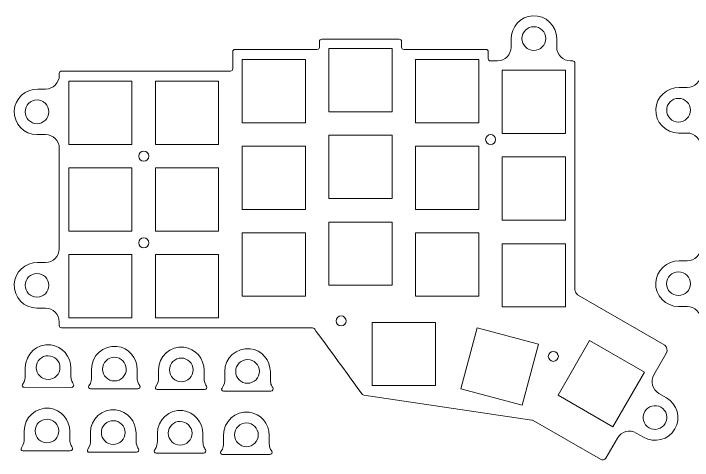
# Model space of a CAD drawing. Header units: inches. Extents: x -144 to 144, y -100 to 102.
# Drawn here: x -143.2 to 5.6, y 1.9 to 99.8 of the extents above; entities that cross this region are included whole.
import ezdxf

# ---------------------------------------------------------------- set-up
doc = ezdxf.new("R2010")
doc.units = ezdxf.units.IN
doc.header["$MEASUREMENT"] = 0
doc.layers.add('_U+5207_U+65AD_U+30D1_U+30B9', color=7, linetype='Continuous')

# ---------------------------------------------------------------- blocks, each defined once
blk = doc.blocks.new('block 15')
at = {"layer": '_U+5207_U+65AD_U+30D1_U+30B9', "color": 1, "lineweight": 9, "true_color": 0xff0000}
blk.add_open_spline([(-39.75, 72.19), (-39.75, 72.8), (-39.26, 73.29), (-38.65, 73.29), (-38.04, 73.29), (-37.55, 72.8), (-37.55, 72.19), (-37.55, 71.59), (-38.04, 71.09), (-38.65, 71.09), (-39.26, 71.09), (-39.75, 71.59), (-39.75, 72.19), (-39.75, 72.19), (-39.75, 72.19), (-39.75, 72.19)], degree=3, knots=[0, 0, 0, 0, 1, 1, 1, 2, 2, 2, 3, 3, 3, 4, 4, 4, 5, 5, 5, 5], dxfattribs=at)
blk = doc.blocks.new('block 16')
at = {"layer": '_U+5207_U+65AD_U+30D1_U+30B9', "color": 1, "lineweight": 9, "true_color": 0xff0000}
blk.add_open_spline([(-115.77, 68.57), (-115.77, 69.18), (-115.28, 69.67), (-114.67, 69.67), (-114.07, 69.67), (-113.57, 69.18), (-113.57, 68.57), (-113.57, 67.96), (-114.07, 67.47), (-114.67, 67.47), (-115.28, 67.47), (-115.77, 67.96), (-115.77, 68.57), (-115.77, 68.57), (-115.77, 68.57), (-115.77, 68.57)], degree=3, knots=[0, 0, 0, 0, 1, 1, 1, 2, 2, 2, 3, 3, 3, 4, 4, 4, 5, 5, 5, 5], dxfattribs=at)
blk = doc.blocks.new('block 17')
at = {"layer": '_U+5207_U+65AD_U+30D1_U+30B9', "color": 1, "lineweight": 9, "true_color": 0xff0000}
blk.add_open_spline([(-115.78, 49.56), (-115.78, 50.16), (-115.29, 50.66), (-114.68, 50.66), (-114.07, 50.66), (-113.58, 50.16), (-113.58, 49.56), (-113.58, 48.95), (-114.07, 48.46), (-114.68, 48.46), (-115.29, 48.46), (-115.78, 48.95), (-115.78, 49.56), (-115.78, 49.56), (-115.78, 49.56), (-115.78, 49.56)], degree=3, knots=[0, 0, 0, 0, 1, 1, 1, 2, 2, 2, 3, 3, 3, 4, 4, 4, 5, 5, 5, 5], dxfattribs=at)
blk = doc.blocks.new('block 18')
at = {"layer": '_U+5207_U+65AD_U+30D1_U+30B9', "color": 1, "lineweight": 9, "true_color": 0xff0000}
blk.add_open_spline([(-26.01, 24.69), (-26.01, 25.3), (-25.52, 25.79), (-24.91, 25.79), (-24.3, 25.79), (-23.81, 25.3), (-23.81, 24.69), (-23.81, 24.08), (-24.3, 23.59), (-24.91, 23.59), (-25.52, 23.59), (-26.01, 24.08), (-26.01, 24.69), (-26.01, 24.69), (-26.01, 24.69), (-26.01, 24.69)], degree=3, knots=[0, 0, 0, 0, 1, 1, 1, 2, 2, 2, 3, 3, 3, 4, 4, 4, 5, 5, 5, 5], dxfattribs=at)
blk = doc.blocks.new('block 19')
at = {"layer": '_U+5207_U+65AD_U+30D1_U+30B9', "color": 1, "lineweight": 9, "true_color": 0xff0000}
blk.add_open_spline([(-72.53, 32.45), (-72.53, 33.05), (-72.04, 33.55), (-71.43, 33.55), (-70.82, 33.55), (-70.33, 33.05), (-70.33, 32.45), (-70.33, 31.84), (-70.82, 31.35), (-71.43, 31.35), (-72.04, 31.35), (-72.53, 31.84), (-72.53, 32.45), (-72.53, 32.45), (-72.53, 32.45), (-72.53, 32.45)], degree=3, knots=[0, 0, 0, 0, 1, 1, 1, 2, 2, 2, 3, 3, 3, 4, 4, 4, 5, 5, 5, 5], dxfattribs=at)
blk = doc.blocks.new('block 20')
at = {"layer": '_U+5207_U+65AD_U+30D1_U+30B9', "color": 1, "lineweight": 9, "true_color": 0xff0000}
blk.add_lwpolyline([(-131.11, 85), (-131.11, 71.15), (-117.26, 71.15), (-117.26, 85), (-131.11, 85)], dxfattribs=at)
blk = doc.blocks.new('block 21')
at = {"layer": '_U+5207_U+65AD_U+30D1_U+30B9', "color": 1, "lineweight": 9, "true_color": 0xff0000}
blk.add_lwpolyline([(-131.11, 66), (-131.11, 52.15), (-117.26, 52.15), (-117.26, 66), (-131.11, 66)], dxfattribs=at)
blk = doc.blocks.new('block 22')
at = {"layer": '_U+5207_U+65AD_U+30D1_U+30B9', "color": 1, "lineweight": 9, "true_color": 0xff0000}
blk.add_lwpolyline([(-131.11, 47), (-131.11, 33.15), (-117.26, 33.15), (-117.26, 47), (-131.11, 47)], dxfattribs=at)
blk = doc.blocks.new('block 23')
at = {"layer": '_U+5207_U+65AD_U+30D1_U+30B9', "color": 1, "lineweight": 9, "true_color": 0xff0000}
blk.add_lwpolyline([(-112.11, 85), (-112.11, 71.15), (-98.26, 71.15), (-98.26, 85), (-112.11, 85)], dxfattribs=at)
blk = doc.blocks.new('block 24')
at = {"layer": '_U+5207_U+65AD_U+30D1_U+30B9', "color": 1, "lineweight": 9, "true_color": 0xff0000}
blk.add_lwpolyline([(-112.11, 66), (-112.11, 52.15), (-98.26, 52.15), (-98.26, 66), (-112.11, 66)], dxfattribs=at)
blk = doc.blocks.new('block 25')
at = {"layer": '_U+5207_U+65AD_U+30D1_U+30B9', "color": 1, "lineweight": 9, "true_color": 0xff0000}
blk.add_lwpolyline([(-112.11, 47), (-112.11, 33.15), (-98.26, 33.15), (-98.26, 47), (-112.11, 47)], dxfattribs=at)
blk = doc.blocks.new('block 26')
at = {"layer": '_U+5207_U+65AD_U+30D1_U+30B9', "color": 1, "lineweight": 9, "true_color": 0xff0000}
blk.add_lwpolyline([(-93.11, 89.76), (-93.11, 75.9), (-79.25, 75.9), (-79.25, 89.76), (-93.11, 89.76)], dxfattribs=at)
blk = doc.blocks.new('block 27')
at = {"layer": '_U+5207_U+65AD_U+30D1_U+30B9', "color": 1, "lineweight": 9, "true_color": 0xff0000}
blk.add_lwpolyline([(-93.11, 70.75), (-93.11, 56.9), (-79.25, 56.9), (-79.25, 70.75), (-93.11, 70.75)], dxfattribs=at)
blk = doc.blocks.new('block 28')
at = {"layer": '_U+5207_U+65AD_U+30D1_U+30B9', "color": 1, "lineweight": 9, "true_color": 0xff0000}
blk.add_lwpolyline([(-93.11, 51.75), (-93.11, 37.9), (-79.25, 37.9), (-79.25, 51.75), (-93.11, 51.75)], dxfattribs=at)
blk = doc.blocks.new('block 29')
at = {"layer": '_U+5207_U+65AD_U+30D1_U+30B9', "color": 1, "lineweight": 9, "true_color": 0xff0000}
blk.add_lwpolyline([(-74.1, 92.13), (-74.1, 78.28), (-60.25, 78.28), (-60.25, 92.13), (-74.1, 92.13)], dxfattribs=at)
blk = doc.blocks.new('block 30')
at = {"layer": '_U+5207_U+65AD_U+30D1_U+30B9', "color": 1, "lineweight": 9, "true_color": 0xff0000}
blk.add_lwpolyline([(-74.1, 73.13), (-74.1, 59.28), (-60.25, 59.28), (-60.25, 73.13), (-74.1, 73.13)], dxfattribs=at)
blk = doc.blocks.new('block 31')
at = {"layer": '_U+5207_U+65AD_U+30D1_U+30B9', "color": 1, "lineweight": 9, "true_color": 0xff0000}
blk.add_lwpolyline([(-74.1, 54.13), (-74.1, 40.28), (-60.25, 40.28), (-60.25, 54.13), (-74.1, 54.13)], dxfattribs=at)
blk = doc.blocks.new('block 32')
at = {"layer": '_U+5207_U+65AD_U+30D1_U+30B9', "color": 1, "lineweight": 9, "true_color": 0xff0000}
blk.add_lwpolyline([(-55.1, 89.76), (-55.1, 75.9), (-41.25, 75.9), (-41.25, 89.76), (-55.1, 89.76)], dxfattribs=at)
blk = doc.blocks.new('block 33')
at = {"layer": '_U+5207_U+65AD_U+30D1_U+30B9', "color": 1, "lineweight": 9, "true_color": 0xff0000}
blk.add_lwpolyline([(-55.1, 70.75), (-55.1, 56.9), (-41.25, 56.9), (-41.25, 70.75), (-55.1, 70.75)], dxfattribs=at)
blk = doc.blocks.new('block 34')
at = {"layer": '_U+5207_U+65AD_U+30D1_U+30B9', "color": 1, "lineweight": 9, "true_color": 0xff0000}
blk.add_lwpolyline([(-55.1, 51.75), (-55.1, 37.9), (-41.25, 37.9), (-41.25, 51.75), (-55.1, 51.75)], dxfattribs=at)
blk = doc.blocks.new('block 35')
at = {"layer": '_U+5207_U+65AD_U+30D1_U+30B9', "color": 1, "lineweight": 9, "true_color": 0xff0000}
blk.add_lwpolyline([(-36.1, 87.38), (-36.1, 73.53), (-22.25, 73.53), (-22.25, 87.38), (-36.1, 87.38)], dxfattribs=at)
blk = doc.blocks.new('block 36')
at = {"layer": '_U+5207_U+65AD_U+30D1_U+30B9', "color": 1, "lineweight": 9, "true_color": 0xff0000}
blk.add_lwpolyline([(-36.1, 68.38), (-36.1, 54.53), (-22.25, 54.53), (-22.25, 68.38), (-36.1, 68.38)], dxfattribs=at)
blk = doc.blocks.new('block 37')
at = {"layer": '_U+5207_U+65AD_U+30D1_U+30B9', "color": 1, "lineweight": 9, "true_color": 0xff0000}
blk.add_lwpolyline([(-36.1, 49.38), (-36.1, 35.53), (-22.25, 35.53), (-22.25, 49.38), (-36.1, 49.38)], dxfattribs=at)
blk = doc.blocks.new('block 38')
at = {"layer": '_U+5207_U+65AD_U+30D1_U+30B9', "color": 1, "lineweight": 9, "true_color": 0xff0000}
blk.add_lwpolyline([(-64.6, 32.13), (-64.6, 18.28), (-50.75, 18.28), (-50.75, 32.13), (-64.6, 32.13)], dxfattribs=at)
blk = doc.blocks.new('block 39')
at = {"layer": '_U+5207_U+65AD_U+30D1_U+30B9', "color": 1, "lineweight": 9, "true_color": 0xff0000}
blk.add_lwpolyline([(-41.57, 30.93), (-45.15, 17.54), (-31.76, 13.97), (-28.19, 27.36), (-41.57, 30.93)], dxfattribs=at)
blk = doc.blocks.new('block 40')
at = {"layer": '_U+5207_U+65AD_U+30D1_U+30B9', "color": 1, "lineweight": 9, "true_color": 0xff0000}
blk.add_lwpolyline([(-16.96, 28.16), (-23.88, 16.16), (-11.88, 9.25), (-4.96, 21.25), (-16.96, 28.16)], dxfattribs=at)
blk = doc.blocks.new('block 41')
at = {"layer": '_U+5207_U+65AD_U+30D1_U+30B9', "color": 1, "lineweight": 9, "true_color": 0xff0000}
blk.add_open_spline([(-31.78, 94.33), (-31.78, 95.77), (-30.61, 96.93), (-29.18, 96.93), (-27.74, 96.93), (-26.58, 95.77), (-26.58, 94.33), (-26.58, 92.89), (-27.74, 91.73), (-29.18, 91.73), (-30.61, 91.73), (-31.78, 92.89), (-31.78, 94.33), (-31.78, 94.33), (-31.78, 94.33), (-31.78, 94.33)], degree=3, knots=[0, 0, 0, 0, 1, 1, 1, 2, 2, 2, 3, 3, 3, 4, 4, 4, 5, 5, 5, 5], dxfattribs=at)
blk = doc.blocks.new('block 42')
at = {"layer": '_U+5207_U+65AD_U+30D1_U+30B9', "color": 1, "lineweight": 9, "true_color": 0xff0000}
blk.add_open_spline([(-138.06, 75.68), (-139.5, 75.68), (-140.66, 76.84), (-140.66, 78.28), (-140.66, 79.72), (-139.5, 80.88), (-138.06, 80.88), (-136.63, 80.88), (-135.46, 79.72), (-135.46, 78.28), (-135.46, 76.84), (-136.63, 75.68), (-138.06, 75.68), (-138.06, 75.68), (-138.06, 75.68), (-138.06, 75.68)], degree=3, knots=[0, 0, 0, 0, 1, 1, 1, 2, 2, 2, 3, 3, 3, 4, 4, 4, 5, 5, 5, 5], dxfattribs=at)
blk = doc.blocks.new('block 43')
at = {"layer": '_U+5207_U+65AD_U+30D1_U+30B9', "color": 1, "lineweight": 9, "true_color": 0xff0000}
blk.add_open_spline([(-1.32, 13.53), (-0.08, 12.82), (0.35, 11.23), (-0.37, 9.98), (-1.09, 8.74), (-2.68, 8.31), (-3.92, 9.03), (-5.17, 9.75), (-5.59, 11.34), (-4.87, 12.58), (-4.16, 13.83), (-2.57, 14.25), (-1.32, 13.53), (-1.32, 13.53), (-1.32, 13.53), (-1.32, 13.53)], degree=3, knots=[0, 0, 0, 0, 1, 1, 1, 2, 2, 2, 3, 3, 3, 4, 4, 4, 5, 5, 5, 5], dxfattribs=at)
blk = doc.blocks.new('block 44')
at = {"layer": '_U+5207_U+65AD_U+30D1_U+30B9', "color": 1, "lineweight": 9, "true_color": 0xff0000}
blk.add_open_spline([(-138.07, 37.66), (-139.51, 37.66), (-140.67, 38.82), (-140.67, 40.26), (-140.67, 41.69), (-139.51, 42.86), (-138.07, 42.86), (-136.64, 42.86), (-135.47, 41.69), (-135.47, 40.26), (-135.47, 38.82), (-136.64, 37.66), (-138.07, 37.66), (-138.07, 37.66), (-138.07, 37.66), (-138.07, 37.66)], degree=3, knots=[0, 0, 0, 0, 1, 1, 1, 2, 2, 2, 3, 3, 3, 4, 4, 4, 5, 5, 5, 5], dxfattribs=at)
blk = doc.blocks.new('block 45')
at = {"layer": '_U+5207_U+65AD_U+30D1_U+30B9', "color": 1, "lineweight": 9, "true_color": 0xff0000}
blk.add_lwpolyline([(-133.19, 48.67), (-133.19, 48.67)], dxfattribs=at)
blk.add_open_spline([(-133.19, 48.26), (-133.19, 46.6), (-134.53, 45.26), (-136.19, 45.26), (-136.19, 45.26), (-137.93, 45.26), (-137.93, 45.26), (-140.62, 45.26), (-142.94, 43.19), (-143.07, 40.5), (-143.2, 37.63), (-140.91, 35.26), (-138.07, 35.26), (-138.07, 35.26), (-138.07, 35.26), (-138.07, 35.26), (-138.07, 35.26), (-136.19, 35.26), (-136.19, 35.26), (-134.53, 35.26), (-133.19, 33.91), (-133.19, 32.26), (-133.19, 32.26), (-133.18, 31.44), (-133.18, 31.44), (-133.18, 31.16), (-132.95, 30.94), (-132.68, 30.94), (-132.68, 30.94), (-115.68, 30.94), (-115.68, 30.94), (-115.68, 30.94), (-113.68, 30.94), (-113.68, 30.94), (-113.68, 30.94), (-77.67, 30.94), (-77.67, 30.94), (-77.54, 30.94), (-77.41, 30.89), (-77.32, 30.79), (-77.32, 30.8), (-66.77, 16.34), (-66.77, 16.34), (-66.67, 16.26), (-66.55, 16.2), (-66.42, 16.19), (-66.42, 16.19), (-29.63, 10.72), (-29.63, 10.72), (-29.53, 10.7), (-29.44, 10.68), (-29.35, 10.65), (-29.35, 10.65), (-14.6, 2.16), (-14.6, 2.16), (-14.21, 1.88), (-13.66, 1.97), (-13.38, 2.37), (-13.38, 2.37), (-10.84, 6.79), (-10.84, 6.79), (-10.02, 8.24), (-8.17, 8.73), (-6.73, 7.89), (-6.73, 7.89), (-5.12, 6.95), (-5.12, 6.95), (-2.73, 5.57), (0.33, 6.39), (1.71, 8.78), (3.09, 11.17), (2.27, 14.23), (-0.12, 15.61), (-0.12, 15.61), (-0.12, 15.61), (-0.12, 15.61), (-0.12, 15.61), (-1.77, 16.58), (-1.77, 16.58), (-3.19, 17.41), (-3.68, 19.23), (-2.86, 20.66), (-2.86, 20.66), (-0.13, 25.43), (-0.13, 25.43), (0.17, 26.01), (0.01, 26.73), (-0.51, 27.13), (-0.51, 27.13), (-19.59, 38.17), (-19.59, 38.17), (-19.89, 38.43), (-20.09, 38.77), (-20.17, 39.16), (-20.17, 39.16), (-20.17, 71.45), (-20.17, 71.45), (-20.17, 71.45), (-20.17, 87.71), (-20.17, 87.71), (-20.17, 87.71), (-20.17, 88.95), (-20.17, 88.95), (-20.17, 89.22), (-20.39, 89.45), (-20.67, 89.45), (-20.67, 89.45), (-21.18, 89.45), (-21.18, 89.45), (-22.83, 89.45), (-24.18, 90.79), (-24.18, 92.45), (-24.18, 92.45), (-24.18, 94.33), (-24.18, 94.33), (-24.18, 97.17), (-26.55, 99.46), (-29.42, 99.32), (-32.11, 99.2), (-34.18, 96.88), (-34.18, 94.19), (-34.18, 94.19), (-34.18, 92.45), (-34.18, 92.45), (-34.18, 90.79), (-35.52, 89.45), (-37.17, 89.45), (-37.17, 89.45), (-38.67, 89.45), (-38.67, 89.45), (-38.95, 89.45), (-39.17, 89.67), (-39.17, 89.95), (-39.17, 89.95), (-39.17, 91.45), (-39.17, 91.45), (-39.17, 91.72), (-39.4, 91.95), (-39.67, 91.95), (-39.67, 91.95), (-57.67, 91.95), (-57.67, 91.95), (-57.95, 91.95), (-58.17, 92.17), (-58.17, 92.45), (-58.17, 92.45), (-58.17, 93.7), (-58.17, 93.7), (-58.17, 93.97), (-58.4, 94.2), (-58.67, 94.2), (-58.67, 94.2), (-75.67, 94.2), (-75.67, 94.2), (-75.95, 94.2), (-76.17, 93.97), (-76.17, 93.7), (-76.17, 93.7), (-76.17, 92.45), (-76.17, 92.45), (-76.17, 92.17), (-76.4, 91.95), (-76.67, 91.95), (-76.67, 91.95), (-94.68, 91.95), (-94.68, 91.95), (-94.95, 91.95), (-95.18, 91.72), (-95.18, 91.45), (-95.18, 91.45), (-95.18, 87.7), (-95.18, 87.7), (-95.18, 87.42), (-95.4, 87.2), (-95.68, 87.2), (-95.68, 87.2), (-113.68, 87.2), (-113.68, 87.2), (-113.68, 87.2), (-115.68, 87.2), (-115.68, 87.2), (-115.68, 87.2), (-132.68, 87.2), (-132.68, 87.2), (-132.95, 87.2), (-133.18, 86.97), (-133.18, 86.7), (-133.18, 86.7), (-133.18, 86.7), (-133.18, 86.7), (-133.18, 86.7), (-133.18, 86.28), (-133.18, 86.28), (-133.18, 84.62), (-134.52, 83.28), (-136.18, 83.28), (-136.18, 83.28), (-137.92, 83.28), (-137.92, 83.28), (-140.61, 83.28), (-142.93, 81.21), (-143.06, 78.52), (-143.19, 75.65), (-140.9, 73.28), (-138.06, 73.28), (-138.06, 73.28), (-138.06, 73.28), (-138.06, 73.28), (-138.06, 73.28), (-136.18, 73.28), (-136.18, 73.28), (-134.52, 73.28), (-133.18, 71.94), (-133.18, 70.28), (-133.18, 70.28), (-133.19, 48.26), (-133.19, 48.26)], degree=3, knots=[0, 0, 0, 0, 1, 1, 1, 2, 2, 2, 3, 3, 3, 4, 4, 4, 5, 5, 5, 6, 6, 6, 7, 7, 7, 8, 8, 8, 9, 9, 9, 10, 10, 10, 11, 11, 11, 12, 12, 12, 13, 13, 13, 14, 14, 14, 15, 15, 15, 16, 16, 16, 17, 17, 17, 18, 18, 18, 19, 19, 19, 20, 20, 20, 21, 21, 21, 22, 22, 22, 23, 23, 23, 24, 24, 24, 25, 25, 25, 26, 26, 26, 27, 27, 27, 28, 28, 28, 29, 29, 29, 30, 30, 30, 31, 31, 31, 32, 32, 32, 33, 33, 33, 34, 34, 34, 35, 35, 35, 36, 36, 36, 37, 37, 37, 38, 38, 38, 39, 39, 39, 40, 40, 40, 41, 41, 41, 42, 42, 42, 43, 43, 43, 44, 44, 44, 45, 45, 45, 46, 46, 46, 47, 47, 47, 48, 48, 48, 49, 49, 49, 50, 50, 50, 51, 51, 51, 52, 52, 52, 53, 53, 53, 54, 54, 54, 55, 55, 55, 56, 56, 56, 57, 57, 57, 58, 58, 58, 59, 59, 59, 60, 60, 60, 61, 61, 61, 62, 62, 62, 63, 63, 63, 64, 64, 64, 65, 65, 65, 66, 66, 66, 67, 67, 67, 68, 68, 68, 69, 69, 69, 70, 70, 70, 71, 71, 71, 72, 72, 72, 72], dxfattribs=at)
blk = doc.blocks.new('block 14')
at = {"layer": '_U+5207_U+65AD_U+30D1_U+30B9', "color": 1, "lineweight": 9, "true_color": 0xff0000}
for points in [[(-34.18, 94.33), (-34.18, 94.33)], [(-35.64, 89.45), (-35.64, 89.45)], [(-22.71, 89.45), (-22.71, 89.45)]]:
    blk.add_lwpolyline(points, dxfattribs=at)
at = {"layer": '_U+5207_U+65AD_U+30D1_U+30B9'}
for name in ['block 45', 'block 41', 'block 29', 'block 26', 'block 32', 'block 35', 'block 20', 'block 23', 'block 42', 'block 30', 'block 15', 'block 27', 'block 33', 'block 16', 'block 36', 'block 21', 'block 24', 'block 31', 'block 17', 'block 28', 'block 34', 'block 37', 'block 22', 'block 25', 'block 44', 'block 19', 'block 38', 'block 39', 'block 40', 'block 18', 'block 43']:
    blk.add_blockref(name, (0, 0), dxfattribs=at)
blk = doc.blocks.new('block 48')
at = {"layer": '_U+5207_U+65AD_U+30D1_U+30B9', "color": 1, "lineweight": 9, "true_color": 0xff0000}
blk.add_open_spline([(108.82, 94.68), (108.82, 96.12), (109.98, 97.28), (111.42, 97.28), (112.85, 97.28), (114.02, 96.12), (114.02, 94.68), (114.02, 93.25), (112.85, 92.08), (111.42, 92.08), (109.98, 92.08), (108.82, 93.25), (108.82, 94.68), (108.82, 94.68), (108.82, 94.68), (108.82, 94.68)], degree=3, knots=[0, 0, 0, 0, 1, 1, 1, 2, 2, 2, 3, 3, 3, 4, 4, 4, 5, 5, 5, 5], dxfattribs=at)
blk = doc.blocks.new('block 49')
at = {"layer": '_U+5207_U+65AD_U+30D1_U+30B9', "color": 1, "lineweight": 9, "true_color": 0xff0000}
blk.add_open_spline([(2.53, 76.03), (1.09, 76.03), (-0.07, 77.2), (-0.07, 78.63), (-0.07, 80.07), (1.09, 81.23), (2.53, 81.23), (3.96, 81.23), (5.13, 80.07), (5.13, 78.63), (5.13, 77.2), (3.96, 76.03), (2.53, 76.03), (2.53, 76.03), (2.53, 76.03), (2.53, 76.03)], degree=3, knots=[0, 0, 0, 0, 1, 1, 1, 2, 2, 2, 3, 3, 3, 4, 4, 4, 5, 5, 5, 5], dxfattribs=at)
blk = doc.blocks.new('block 50')
at = {"layer": '_U+5207_U+65AD_U+30D1_U+30B9', "color": 1, "lineweight": 9, "true_color": 0xff0000}
blk.add_open_spline([(139.27, 13.89), (140.51, 13.17), (140.94, 11.58), (140.22, 10.33), (139.5, 9.09), (137.91, 8.66), (136.67, 9.38), (135.43, 10.1), (135, 11.69), (135.72, 12.93), (136.44, 14.18), (138.03, 14.6), (139.27, 13.89), (139.27, 13.89), (139.27, 13.89), (139.27, 13.89)], degree=3, knots=[0, 0, 0, 0, 1, 1, 1, 2, 2, 2, 3, 3, 3, 4, 4, 4, 5, 5, 5, 5], dxfattribs=at)
blk = doc.blocks.new('block 51')
at = {"layer": '_U+5207_U+65AD_U+30D1_U+30B9', "color": 1, "lineweight": 9, "true_color": 0xff0000}
blk.add_open_spline([(68.06, 32.8), (68.06, 33.41), (68.55, 33.9), (69.16, 33.9), (69.77, 33.9), (70.26, 33.41), (70.26, 32.8), (70.26, 32.19), (69.77, 31.7), (69.16, 31.7), (68.55, 31.7), (68.06, 32.19), (68.06, 32.8), (68.06, 32.8), (68.06, 32.8), (68.06, 32.8)], degree=3, knots=[0, 0, 0, 0, 1, 1, 1, 2, 2, 2, 3, 3, 3, 4, 4, 4, 5, 5, 5, 5], dxfattribs=at)
blk = doc.blocks.new('block 52')
at = {"layer": '_U+5207_U+65AD_U+30D1_U+30B9', "color": 1, "lineweight": 9, "true_color": 0xff0000}
blk.add_open_spline([(100.84, 72.55), (100.84, 73.15), (101.33, 73.65), (101.94, 73.65), (102.54, 73.65), (103.04, 73.15), (103.04, 72.55), (103.04, 71.94), (102.54, 71.45), (101.94, 71.45), (101.33, 71.45), (100.84, 71.94), (100.84, 72.55), (100.84, 72.55), (100.84, 72.55), (100.84, 72.55)], degree=3, knots=[0, 0, 0, 0, 1, 1, 1, 2, 2, 2, 3, 3, 3, 4, 4, 4, 5, 5, 5, 5], dxfattribs=at)
blk = doc.blocks.new('block 53')
at = {"layer": '_U+5207_U+65AD_U+30D1_U+30B9', "color": 1, "lineweight": 9, "true_color": 0xff0000}
blk.add_open_spline([(24.81, 68.92), (24.81, 69.53), (25.31, 70.02), (25.91, 70.02), (26.52, 70.02), (27.01, 69.53), (27.01, 68.92), (27.01, 68.32), (26.52, 67.82), (25.91, 67.82), (25.31, 67.82), (24.81, 68.32), (24.81, 68.92), (24.81, 68.92), (24.81, 68.92), (24.81, 68.92)], degree=3, knots=[0, 0, 0, 0, 1, 1, 1, 2, 2, 2, 3, 3, 3, 4, 4, 4, 5, 5, 5, 5], dxfattribs=at)
blk = doc.blocks.new('block 54')
at = {"layer": '_U+5207_U+65AD_U+30D1_U+30B9', "color": 1, "lineweight": 9, "true_color": 0xff0000}
blk.add_open_spline([(24.81, 49.91), (24.81, 50.52), (25.3, 51.01), (25.91, 51.01), (26.51, 51.01), (27.01, 50.52), (27.01, 49.91), (27.01, 49.3), (26.51, 48.81), (25.91, 48.81), (25.3, 48.81), (24.81, 49.3), (24.81, 49.91), (24.81, 49.91), (24.81, 49.91), (24.81, 49.91)], degree=3, knots=[0, 0, 0, 0, 1, 1, 1, 2, 2, 2, 3, 3, 3, 4, 4, 4, 5, 5, 5, 5], dxfattribs=at)
blk = doc.blocks.new('block 55')
at = {"layer": '_U+5207_U+65AD_U+30D1_U+30B9', "color": 1, "lineweight": 9, "true_color": 0xff0000}
blk.add_open_spline([(114.58, 25.05), (114.58, 25.65), (115.07, 26.15), (115.68, 26.15), (116.29, 26.15), (116.78, 25.65), (116.78, 25.05), (116.78, 24.44), (116.29, 23.95), (115.68, 23.95), (115.07, 23.95), (114.58, 24.44), (114.58, 25.05), (114.58, 25.05), (114.58, 25.05), (114.58, 25.05)], degree=3, knots=[0, 0, 0, 0, 1, 1, 1, 2, 2, 2, 3, 3, 3, 4, 4, 4, 5, 5, 5, 5], dxfattribs=at)
blk = doc.blocks.new('block 47')
at = {"layer": '_U+5207_U+65AD_U+30D1_U+30B9'}
for name in ['block 48', 'block 49', 'block 52', 'block 53', 'block 54', 'block 51', 'block 55', 'block 50']:
    blk.add_blockref(name, (0, 0), dxfattribs=at)
blk = doc.blocks.new('block 56')
at = {"layer": '_U+5207_U+65AD_U+30D1_U+30B9', "color": 1, "lineweight": 9, "true_color": 0xff0000}
blk.add_open_spline([(24.81, 49.91), (24.81, 50.52), (25.3, 51.01), (25.91, 51.01), (26.52, 51.01), (27.01, 50.52), (27.01, 49.91), (27.01, 49.3), (26.52, 48.81), (25.91, 48.81), (25.3, 48.81), (24.81, 49.3), (24.81, 49.91), (24.81, 49.91), (24.81, 49.91), (24.81, 49.91)], degree=3, knots=[0, 0, 0, 0, 1, 1, 1, 2, 2, 2, 3, 3, 3, 4, 4, 4, 5, 5, 5, 5], dxfattribs=at)
blk = doc.blocks.new('block 57')
at = {"layer": '_U+5207_U+65AD_U+30D1_U+30B9', "color": 1, "lineweight": 9, "true_color": 0xff0000}
blk.add_open_spline([(2.52, 38.01), (1.08, 38.01), (-0.08, 39.17), (-0.08, 40.61), (-0.08, 42.04), (1.08, 43.21), (2.52, 43.21), (3.96, 43.21), (5.12, 42.04), (5.12, 40.61), (5.12, 39.17), (3.96, 38.01), (2.52, 38.01), (2.52, 38.01), (2.52, 38.01), (2.52, 38.01)], degree=3, knots=[0, 0, 0, 0, 1, 1, 1, 2, 2, 2, 3, 3, 3, 4, 4, 4, 5, 5, 5, 5], dxfattribs=at)
blk = doc.blocks.new('block 58')
at = {"layer": '_U+5207_U+65AD_U+30D1_U+30B9', "color": 1, "lineweight": 9, "true_color": 0xff0000}
blk.add_lwpolyline([(7.4, 49.02), (7.4, 49.02)], dxfattribs=at)
blk.add_open_spline([(140.46, 25.78), (140.46, 25.78), (137.73, 21.01), (137.73, 21.01), (136.91, 19.58), (137.4, 17.76), (138.82, 16.93), (138.82, 16.93), (140.47, 15.96), (140.47, 15.96), (140.47, 15.96), (140.47, 15.96), (140.47, 15.96), (142.86, 14.58), (143.68, 11.53), (142.3, 9.13), (140.92, 6.74), (137.86, 5.92), (135.47, 7.3), (135.47, 7.3), (133.86, 8.24), (133.86, 8.24), (132.42, 9.08), (130.58, 8.59), (129.75, 7.14), (129.75, 7.14), (127.21, 2.72), (127.21, 2.72), (126.93, 2.33), (126.39, 2.23), (125.99, 2.51), (125.99, 2.51), (111.24, 11), (111.24, 11), (111.15, 11.03), (111.06, 11.06), (110.96, 11.07), (110.96, 11.07), (74.17, 16.54), (74.17, 16.54), (74.04, 16.56), (73.92, 16.61), (73.82, 16.69), (73.82, 16.69), (63.27, 31.15), (63.27, 31.15), (63.18, 31.24), (63.05, 31.29), (62.92, 31.29), (62.92, 31.29), (26.92, 31.29), (26.92, 31.29), (26.92, 31.29), (24.92, 31.29), (24.92, 31.29), (24.92, 31.29), (7.91, 31.29), (7.91, 31.29), (7.64, 31.29), (7.41, 31.52), (7.41, 31.79), (7.41, 31.79), (7.4, 32.61), (7.4, 32.61), (7.4, 34.26), (6.06, 35.61), (4.4, 35.61), (4.4, 35.61), (2.52, 35.61), (2.52, 35.61), (2.52, 35.61), (2.52, 35.61), (2.52, 35.61), (-0.32, 35.61), (-2.61, 37.98), (-2.47, 40.85), (-2.35, 43.54), (-0.03, 45.61), (2.66, 45.61), (2.66, 45.61), (4.4, 45.61), (4.4, 45.61), (6.06, 45.61), (7.4, 46.95), (7.4, 48.61), (7.4, 48.61), (7.41, 70.63), (7.41, 70.63), (7.41, 72.29), (6.07, 73.63), (4.41, 73.63), (4.41, 73.63), (2.53, 73.63), (2.53, 73.63), (2.53, 73.63), (2.53, 73.63), (2.53, 73.63), (-0.31, 73.63), (-2.6, 76), (-2.47, 78.87), (-2.34, 81.56), (-0.02, 83.63), (2.67, 83.63), (2.67, 83.63), (4.41, 83.63), (4.41, 83.63), (6.07, 83.63), (7.41, 84.97), (7.41, 86.63), (7.41, 86.63), (7.41, 87.05), (7.41, 87.05), (7.41, 87.05), (7.41, 87.05), (7.41, 87.05), (7.41, 87.32), (7.64, 87.55), (7.91, 87.55), (7.91, 87.55), (24.92, 87.55), (24.92, 87.55), (24.92, 87.55), (26.92, 87.55), (26.92, 87.55), (26.92, 87.55), (44.92, 87.55), (44.92, 87.55), (45.19, 87.55), (45.42, 87.77), (45.42, 88.05), (45.42, 88.05), (45.42, 91.8), (45.42, 91.8), (45.42, 92.07), (45.64, 92.3), (45.92, 92.3), (45.92, 92.3), (63.92, 92.3), (63.92, 92.3), (64.19, 92.3), (64.42, 92.52), (64.42, 92.8), (64.42, 92.8), (64.42, 94.05), (64.42, 94.05), (64.42, 94.32), (64.64, 94.55), (64.92, 94.55), (64.92, 94.55), (81.92, 94.55), (81.92, 94.55), (82.2, 94.55), (82.42, 94.32), (82.42, 94.05), (82.42, 94.05), (82.42, 92.8), (82.42, 92.8), (82.42, 92.52), (82.64, 92.3), (82.92, 92.3), (82.92, 92.3), (100.92, 92.3), (100.92, 92.3), (101.2, 92.3), (101.42, 92.07), (101.42, 91.8), (101.42, 91.8), (101.42, 90.3), (101.42, 90.3), (101.42, 90.02), (101.64, 89.8), (101.92, 89.8), (101.92, 89.8), (103.42, 89.8), (103.42, 89.8), (105.07, 89.8), (106.42, 91.14), (106.42, 92.8), (106.42, 92.8), (106.42, 94.54), (106.42, 94.54), (106.42, 97.23), (108.49, 99.55), (111.17, 99.68), (114.05, 99.81), (116.42, 97.52), (116.42, 94.68), (116.42, 94.68), (116.42, 92.8), (116.42, 92.8), (116.42, 91.14), (117.76, 89.8), (119.41, 89.8), (119.41, 89.8), (119.92, 89.8), (119.92, 89.8), (120.2, 89.8), (120.42, 89.57), (120.42, 89.3), (120.42, 89.3), (120.42, 88.07), (120.42, 88.07), (120.45, 87.8), (120.65, 87.58), (120.92, 87.54), (120.92, 87.54), (140.67, 87.54), (140.67, 87.54), (140.95, 87.54), (141.17, 87.32), (141.17, 87.04), (141.17, 87.04), (141.17, 28.08), (141.17, 28.08), (141.13, 27.27), (140.88, 26.48), (140.46, 25.78)], degree=3, knots=[0, 0, 0, 0, 1, 1, 1, 2, 2, 2, 3, 3, 3, 4, 4, 4, 5, 5, 5, 6, 6, 6, 7, 7, 7, 8, 8, 8, 9, 9, 9, 10, 10, 10, 11, 11, 11, 12, 12, 12, 13, 13, 13, 14, 14, 14, 15, 15, 15, 16, 16, 16, 17, 17, 17, 18, 18, 18, 19, 19, 19, 20, 20, 20, 21, 21, 21, 22, 22, 22, 23, 23, 23, 24, 24, 24, 25, 25, 25, 26, 26, 26, 27, 27, 27, 28, 28, 28, 29, 29, 29, 30, 30, 30, 31, 31, 31, 32, 32, 32, 33, 33, 33, 34, 34, 34, 35, 35, 35, 36, 36, 36, 37, 37, 37, 38, 38, 38, 39, 39, 39, 40, 40, 40, 41, 41, 41, 42, 42, 42, 43, 43, 43, 44, 44, 44, 45, 45, 45, 46, 46, 46, 47, 47, 47, 48, 48, 48, 49, 49, 49, 50, 50, 50, 51, 51, 51, 52, 52, 52, 53, 53, 53, 54, 54, 54, 55, 55, 55, 56, 56, 56, 57, 57, 57, 58, 58, 58, 59, 59, 59, 60, 60, 60, 61, 61, 61, 62, 62, 62, 63, 63, 63, 64, 64, 64, 65, 65, 65, 66, 66, 66, 67, 67, 67, 68, 68, 68, 69, 69, 69, 70, 70, 70, 71, 71, 71, 72, 72, 72, 72], dxfattribs=at)
blk = doc.blocks.new('block 46')
at = {"layer": '_U+5207_U+65AD_U+30D1_U+30B9'}
for name in ['block 58', 'block 47', 'block 56', 'block 57']:
    blk.add_blockref(name, (0, 0), dxfattribs=at)
blk = doc.blocks.new('block 105')
at = {"layer": '_U+5207_U+65AD_U+30D1_U+30B9', "color": 1, "lineweight": 9, "true_color": 0xff0000}
blk.add_open_spline([(-138.23, 22.23), (-138.23, 23.67), (-137.05, 24.85), (-135.59, 24.82), (-134.21, 24.81), (-133.05, 23.64), (-133.03, 22.26), (-133.01, 20.81), (-134.18, 19.63), (-135.63, 19.63), (-137.07, 19.63), (-138.23, 20.79), (-138.23, 22.23), (-138.23, 22.23), (-138.23, 22.23), (-138.23, 22.23)], degree=3, knots=[0, 0, 0, 0, 1, 1, 1, 2, 2, 2, 3, 3, 3, 4, 4, 4, 5, 5, 5, 5], dxfattribs=at)
blk = doc.blocks.new('block 106')
at = {"layer": '_U+5207_U+65AD_U+30D1_U+30B9', "color": 1, "lineweight": 9, "true_color": 0xff0000}
blk.add_open_spline([(-130.52, 17.89), (-130.12, 17.89), (-129.88, 18.34), (-130.11, 18.67), (-130.26, 18.89), (-130.4, 19.15), (-130.5, 19.45), (-130.6, 19.78), (-130.63, 20.09), (-130.63, 20.34), (-130.63, 20.34), (-130.63, 22.09), (-130.63, 22.09), (-130.63, 24.66), (-132.51, 26.91), (-135.06, 27.19), (-138.08, 27.53), (-140.63, 25.17), (-140.63, 22.23), (-140.63, 22.23), (-140.63, 20.34), (-140.63, 20.34), (-140.63, 20.09), (-140.66, 19.3), (-141.23, 18.55), (-141.23, 18.55), (-141.23, 18.55), (-141.23, 18.55), (-141.43, 18.28), (-141.24, 17.9), (-140.9, 17.9), (-140.9, 17.9), (-130.52, 17.89), (-130.52, 17.89)], degree=3, knots=[0, 0, 0, 0, 1, 1, 1, 2, 2, 2, 3, 3, 3, 4, 4, 4, 5, 5, 5, 6, 6, 6, 7, 7, 7, 8, 8, 8, 9, 9, 9, 10, 10, 10, 11, 11, 11, 11], dxfattribs=at)
blk = doc.blocks.new('block 104')
at = {"layer": '_U+5207_U+65AD_U+30D1_U+30B9'}
for name in ['block 106', 'block 105']:
    blk.add_blockref(name, (0, 0), dxfattribs=at)
blk = doc.blocks.new('block 108')
at = {"layer": '_U+5207_U+65AD_U+30D1_U+30B9', "color": 1, "lineweight": 9, "true_color": 0xff0000}
blk.add_open_spline([(-123.71, 21.89), (-123.71, 23.34), (-122.52, 24.51), (-121.07, 24.49), (-119.69, 24.47), (-118.53, 23.31), (-118.51, 21.93), (-118.49, 20.48), (-119.66, 19.29), (-121.11, 19.29), (-122.54, 19.29), (-123.71, 20.46), (-123.71, 21.89), (-123.71, 21.89), (-123.71, 21.89), (-123.71, 21.89)], degree=3, knots=[0, 0, 0, 0, 1, 1, 1, 2, 2, 2, 3, 3, 3, 4, 4, 4, 5, 5, 5, 5], dxfattribs=at)
blk = doc.blocks.new('block 109')
at = {"layer": '_U+5207_U+65AD_U+30D1_U+30B9', "color": 1, "lineweight": 9, "true_color": 0xff0000}
blk.add_open_spline([(-116, 17.56), (-115.6, 17.56), (-115.35, 18.01), (-115.58, 18.33), (-115.74, 18.56), (-115.88, 18.81), (-115.97, 19.11), (-116.08, 19.45), (-116.11, 19.75), (-116.11, 20.01), (-116.11, 20.01), (-116.11, 21.76), (-116.11, 21.76), (-116.11, 24.33), (-117.99, 26.58), (-120.54, 26.86), (-123.55, 27.19), (-126.11, 24.84), (-126.11, 21.89), (-126.11, 21.89), (-126.11, 20.01), (-126.11, 20.01), (-126.11, 19.75), (-126.14, 18.97), (-126.7, 18.21), (-126.7, 18.21), (-126.7, 18.21), (-126.7, 18.21), (-126.9, 17.95), (-126.71, 17.56), (-126.38, 17.56), (-126.38, 17.56), (-116, 17.56), (-116, 17.56)], degree=3, knots=[0, 0, 0, 0, 1, 1, 1, 2, 2, 2, 3, 3, 3, 4, 4, 4, 5, 5, 5, 6, 6, 6, 7, 7, 7, 8, 8, 8, 9, 9, 9, 10, 10, 10, 11, 11, 11, 11], dxfattribs=at)
blk = doc.blocks.new('block 107')
at = {"layer": '_U+5207_U+65AD_U+30D1_U+30B9'}
for name in ['block 109', 'block 108']:
    blk.add_blockref(name, (0, 0), dxfattribs=at)
blk = doc.blocks.new('block 111')
at = {"layer": '_U+5207_U+65AD_U+30D1_U+30B9', "color": 1, "lineweight": 9, "true_color": 0xff0000}
blk.add_open_spline([(-109.04, 21.72), (-109.04, 23.17), (-107.86, 24.34), (-106.41, 24.32), (-105.03, 24.3), (-103.86, 23.14), (-103.84, 21.76), (-103.82, 20.31), (-105, 19.12), (-106.44, 19.12), (-107.88, 19.12), (-109.04, 20.29), (-109.04, 21.72), (-109.04, 21.72), (-109.04, 21.72), (-109.04, 21.72)], degree=3, knots=[0, 0, 0, 0, 1, 1, 1, 2, 2, 2, 3, 3, 3, 4, 4, 4, 5, 5, 5, 5], dxfattribs=at)
blk = doc.blocks.new('block 112')
at = {"layer": '_U+5207_U+65AD_U+30D1_U+30B9', "color": 1, "lineweight": 9, "true_color": 0xff0000}
blk.add_open_spline([(-101.34, 17.39), (-100.94, 17.39), (-100.69, 17.84), (-100.92, 18.17), (-101.08, 18.39), (-101.21, 18.65), (-101.31, 18.95), (-101.42, 19.28), (-101.45, 19.59), (-101.44, 19.84), (-101.44, 19.84), (-101.44, 21.59), (-101.44, 21.59), (-101.44, 24.16), (-103.32, 26.41), (-105.88, 26.69), (-108.89, 27.03), (-111.44, 24.67), (-111.44, 21.72), (-111.44, 21.72), (-111.44, 19.84), (-111.44, 19.84), (-111.44, 19.59), (-111.48, 18.8), (-112.04, 18.05), (-112.04, 18.05), (-112.04, 18.05), (-112.04, 18.05), (-112.24, 17.78), (-112.05, 17.4), (-111.71, 17.4), (-111.71, 17.4), (-101.34, 17.39), (-101.34, 17.39)], degree=3, knots=[0, 0, 0, 0, 1, 1, 1, 2, 2, 2, 3, 3, 3, 4, 4, 4, 5, 5, 5, 6, 6, 6, 7, 7, 7, 8, 8, 8, 9, 9, 9, 10, 10, 10, 11, 11, 11, 11], dxfattribs=at)
blk = doc.blocks.new('block 110')
at = {"layer": '_U+5207_U+65AD_U+30D1_U+30B9'}
for name in ['block 112', 'block 111']:
    blk.add_blockref(name, (0, 0), dxfattribs=at)
blk = doc.blocks.new('block 114')
at = {"layer": '_U+5207_U+65AD_U+30D1_U+30B9', "color": 1, "lineweight": 9, "true_color": 0xff0000}
blk.add_open_spline([(-94.52, 21.39), (-94.52, 22.84), (-93.34, 24.01), (-91.88, 23.99), (-90.5, 23.97), (-89.34, 22.81), (-89.32, 21.43), (-89.3, 19.97), (-90.47, 18.79), (-91.92, 18.79), (-93.36, 18.79), (-94.52, 19.95), (-94.52, 21.39), (-94.52, 21.39), (-94.52, 21.39), (-94.52, 21.39)], degree=3, knots=[0, 0, 0, 0, 1, 1, 1, 2, 2, 2, 3, 3, 3, 4, 4, 4, 5, 5, 5, 5], dxfattribs=at)
blk = doc.blocks.new('block 115')
at = {"layer": '_U+5207_U+65AD_U+30D1_U+30B9', "color": 1, "lineweight": 9, "true_color": 0xff0000}
blk.add_open_spline([(-86.81, 17.06), (-86.41, 17.06), (-86.17, 17.51), (-86.4, 17.83), (-86.55, 18.06), (-86.69, 18.31), (-86.79, 18.61), (-86.89, 18.95), (-86.92, 19.25), (-86.92, 19.51), (-86.92, 19.51), (-86.92, 21.26), (-86.92, 21.26), (-86.92, 23.83), (-88.8, 26.08), (-91.35, 26.36), (-94.37, 26.69), (-96.92, 24.34), (-96.92, 21.39), (-96.92, 21.39), (-96.92, 19.51), (-96.92, 19.51), (-96.92, 19.25), (-96.95, 18.47), (-97.52, 17.71), (-97.52, 17.71), (-97.52, 17.71), (-97.52, 17.71), (-97.72, 17.44), (-97.53, 17.06), (-97.19, 17.06), (-97.19, 17.06), (-86.81, 17.06), (-86.81, 17.06)], degree=3, knots=[0, 0, 0, 0, 1, 1, 1, 2, 2, 2, 3, 3, 3, 4, 4, 4, 5, 5, 5, 6, 6, 6, 7, 7, 7, 8, 8, 8, 9, 9, 9, 10, 10, 10, 11, 11, 11, 11], dxfattribs=at)
blk = doc.blocks.new('block 113')
at = {"layer": '_U+5207_U+65AD_U+30D1_U+30B9'}
for name in ['block 115', 'block 114']:
    blk.add_blockref(name, (0, 0), dxfattribs=at)
blk = doc.blocks.new('block 117')
at = {"layer": '_U+5207_U+65AD_U+30D1_U+30B9', "color": 1, "lineweight": 9, "true_color": 0xff0000}
blk.add_open_spline([(-138.48, 8.33), (-138.48, 9.77), (-137.29, 10.95), (-135.84, 10.93), (-134.46, 10.91), (-133.3, 9.74), (-133.28, 8.36), (-133.26, 6.91), (-134.43, 5.73), (-135.88, 5.73), (-137.31, 5.73), (-138.48, 6.89), (-138.48, 8.33), (-138.48, 8.33), (-138.48, 8.33), (-138.48, 8.33)], degree=3, knots=[0, 0, 0, 0, 1, 1, 1, 2, 2, 2, 3, 3, 3, 4, 4, 4, 5, 5, 5, 5], dxfattribs=at)
blk = doc.blocks.new('block 118')
at = {"layer": '_U+5207_U+65AD_U+30D1_U+30B9', "color": 1, "lineweight": 9, "true_color": 0xff0000}
blk.add_open_spline([(-130.77, 3.99), (-130.37, 3.99), (-130.12, 4.44), (-130.35, 4.77), (-130.51, 4.99), (-130.65, 5.25), (-130.74, 5.55), (-130.85, 5.88), (-130.88, 6.19), (-130.88, 6.44), (-130.88, 6.44), (-130.88, 8.2), (-130.88, 8.2), (-130.88, 10.76), (-132.76, 13.01), (-135.31, 13.3), (-138.33, 13.63), (-140.88, 11.28), (-140.88, 8.33), (-140.88, 8.33), (-140.88, 6.44), (-140.88, 6.44), (-140.88, 6.19), (-140.91, 5.4), (-141.47, 4.65), (-141.47, 4.65), (-141.47, 4.65), (-141.47, 4.65), (-141.68, 4.38), (-141.48, 4), (-141.15, 4), (-141.15, 4), (-130.77, 3.99), (-130.77, 3.99)], degree=3, knots=[0, 0, 0, 0, 1, 1, 1, 2, 2, 2, 3, 3, 3, 4, 4, 4, 5, 5, 5, 6, 6, 6, 7, 7, 7, 8, 8, 8, 9, 9, 9, 10, 10, 10, 11, 11, 11, 11], dxfattribs=at)
blk = doc.blocks.new('block 116')
at = {"layer": '_U+5207_U+65AD_U+30D1_U+30B9'}
for name in ['block 118', 'block 117']:
    blk.add_blockref(name, (0, 0), dxfattribs=at)
blk = doc.blocks.new('block 120')
at = {"layer": '_U+5207_U+65AD_U+30D1_U+30B9', "color": 1, "lineweight": 9, "true_color": 0xff0000}
blk.add_open_spline([(-123.96, 7.99), (-123.96, 9.44), (-122.77, 10.61), (-121.32, 10.59), (-119.94, 10.57), (-118.77, 9.41), (-118.76, 8.03), (-118.74, 6.58), (-119.91, 5.39), (-121.36, 5.39), (-122.79, 5.39), (-123.96, 6.56), (-123.96, 7.99), (-123.96, 7.99), (-123.96, 7.99), (-123.96, 7.99)], degree=3, knots=[0, 0, 0, 0, 1, 1, 1, 2, 2, 2, 3, 3, 3, 4, 4, 4, 5, 5, 5, 5], dxfattribs=at)
blk = doc.blocks.new('block 121')
at = {"layer": '_U+5207_U+65AD_U+30D1_U+30B9', "color": 1, "lineweight": 9, "true_color": 0xff0000}
blk.add_open_spline([(-116.25, 3.66), (-115.85, 3.66), (-115.6, 4.11), (-115.83, 4.44), (-115.99, 4.66), (-116.12, 4.92), (-116.22, 5.22), (-116.33, 5.55), (-116.36, 5.86), (-116.36, 6.11), (-116.36, 6.11), (-116.36, 7.86), (-116.36, 7.86), (-116.36, 10.43), (-118.24, 12.68), (-120.79, 12.96), (-123.8, 13.29), (-126.36, 10.94), (-126.36, 7.99), (-126.36, 7.99), (-126.36, 6.11), (-126.36, 6.11), (-126.36, 5.85), (-126.39, 5.07), (-126.95, 4.32), (-126.95, 4.32), (-126.95, 4.32), (-126.95, 4.32), (-127.15, 4.05), (-126.96, 3.66), (-126.63, 3.66), (-126.63, 3.66), (-116.25, 3.66), (-116.25, 3.66)], degree=3, knots=[0, 0, 0, 0, 1, 1, 1, 2, 2, 2, 3, 3, 3, 4, 4, 4, 5, 5, 5, 6, 6, 6, 7, 7, 7, 8, 8, 8, 9, 9, 9, 10, 10, 10, 11, 11, 11, 11], dxfattribs=at)
blk = doc.blocks.new('block 119')
at = {"layer": '_U+5207_U+65AD_U+30D1_U+30B9'}
for name in ['block 121', 'block 120']:
    blk.add_blockref(name, (0, 0), dxfattribs=at)
blk = doc.blocks.new('block 123')
at = {"layer": '_U+5207_U+65AD_U+30D1_U+30B9', "color": 1, "lineweight": 9, "true_color": 0xff0000}
blk.add_open_spline([(-109.29, 7.83), (-109.29, 9.27), (-108.11, 10.45), (-106.66, 10.43), (-105.27, 10.41), (-104.11, 9.24), (-104.09, 7.86), (-104.07, 6.41), (-105.24, 5.23), (-106.69, 5.23), (-108.13, 5.23), (-109.29, 6.39), (-109.29, 7.83), (-109.29, 7.83), (-109.29, 7.83), (-109.29, 7.83)], degree=3, knots=[0, 0, 0, 0, 1, 1, 1, 2, 2, 2, 3, 3, 3, 4, 4, 4, 5, 5, 5, 5], dxfattribs=at)
blk = doc.blocks.new('block 124')
at = {"layer": '_U+5207_U+65AD_U+30D1_U+30B9', "color": 1, "lineweight": 9, "true_color": 0xff0000}
blk.add_open_spline([(-101.58, 3.49), (-101.19, 3.49), (-100.94, 3.94), (-101.17, 4.27), (-101.32, 4.49), (-101.46, 4.75), (-101.56, 5.05), (-101.66, 5.38), (-101.69, 5.69), (-101.69, 5.94), (-101.69, 5.94), (-101.69, 7.69), (-101.69, 7.69), (-101.69, 10.26), (-103.57, 12.51), (-106.12, 12.79), (-109.14, 13.13), (-111.69, 10.77), (-111.69, 7.83), (-111.69, 7.83), (-111.69, 5.94), (-111.69, 5.94), (-111.69, 5.69), (-111.73, 4.9), (-112.29, 4.15), (-112.29, 4.15), (-112.29, 4.15), (-112.29, 4.15), (-112.49, 3.88), (-112.3, 3.5), (-111.96, 3.5), (-111.96, 3.5), (-101.58, 3.49), (-101.58, 3.49)], degree=3, knots=[0, 0, 0, 0, 1, 1, 1, 2, 2, 2, 3, 3, 3, 4, 4, 4, 5, 5, 5, 6, 6, 6, 7, 7, 7, 8, 8, 8, 9, 9, 9, 10, 10, 10, 11, 11, 11, 11], dxfattribs=at)
blk = doc.blocks.new('block 122')
at = {"layer": '_U+5207_U+65AD_U+30D1_U+30B9'}
for name in ['block 124', 'block 123']:
    blk.add_blockref(name, (0, 0), dxfattribs=at)
blk = doc.blocks.new('block 126')
at = {"layer": '_U+5207_U+65AD_U+30D1_U+30B9', "color": 1, "lineweight": 9, "true_color": 0xff0000}
blk.add_open_spline([(-94.77, 7.49), (-94.77, 8.94), (-93.58, 10.11), (-92.13, 10.09), (-90.75, 10.07), (-89.59, 8.91), (-89.57, 7.53), (-89.55, 6.08), (-90.72, 4.89), (-92.17, 4.89), (-93.6, 4.89), (-94.77, 6.06), (-94.77, 7.49), (-94.77, 7.49), (-94.77, 7.49), (-94.77, 7.49)], degree=3, knots=[0, 0, 0, 0, 1, 1, 1, 2, 2, 2, 3, 3, 3, 4, 4, 4, 5, 5, 5, 5], dxfattribs=at)
blk = doc.blocks.new('block 127')
at = {"layer": '_U+5207_U+65AD_U+30D1_U+30B9', "color": 1, "lineweight": 9, "true_color": 0xff0000}
blk.add_open_spline([(-87.06, 3.16), (-86.66, 3.16), (-86.41, 3.61), (-86.64, 3.94), (-86.8, 4.16), (-86.94, 4.42), (-87.03, 4.71), (-87.14, 5.05), (-87.17, 5.36), (-87.17, 5.61), (-87.17, 5.61), (-87.17, 7.36), (-87.17, 7.36), (-87.17, 9.93), (-89.05, 12.18), (-91.6, 12.46), (-94.62, 12.79), (-97.17, 10.44), (-97.17, 7.49), (-97.17, 7.49), (-97.17, 5.61), (-97.17, 5.61), (-97.17, 5.35), (-97.2, 4.57), (-97.76, 3.81), (-97.76, 3.81), (-97.76, 3.81), (-97.76, 3.81), (-97.97, 3.55), (-97.77, 3.16), (-97.44, 3.16), (-97.44, 3.16), (-87.06, 3.16), (-87.06, 3.16)], degree=3, knots=[0, 0, 0, 0, 1, 1, 1, 2, 2, 2, 3, 3, 3, 4, 4, 4, 5, 5, 5, 6, 6, 6, 7, 7, 7, 8, 8, 8, 9, 9, 9, 10, 10, 10, 11, 11, 11, 11], dxfattribs=at)
blk = doc.blocks.new('block 125')
at = {"layer": '_U+5207_U+65AD_U+30D1_U+30B9'}
for name in ['block 127', 'block 126']:
    blk.add_blockref(name, (0, 0), dxfattribs=at)

msp = doc.modelspace()

# ---------------------------------------------------------------- block references
at = {"layer": '_U+5207_U+65AD_U+30D1_U+30B9'}
for name in ['block 46', 'block 14', 'block 104', 'block 107', 'block 110', 'block 113', 'block 116', 'block 119', 'block 122', 'block 125']:
    msp.add_blockref(name, (0, 0), dxfattribs=at)

doc.saveas('drawing.dxf')
